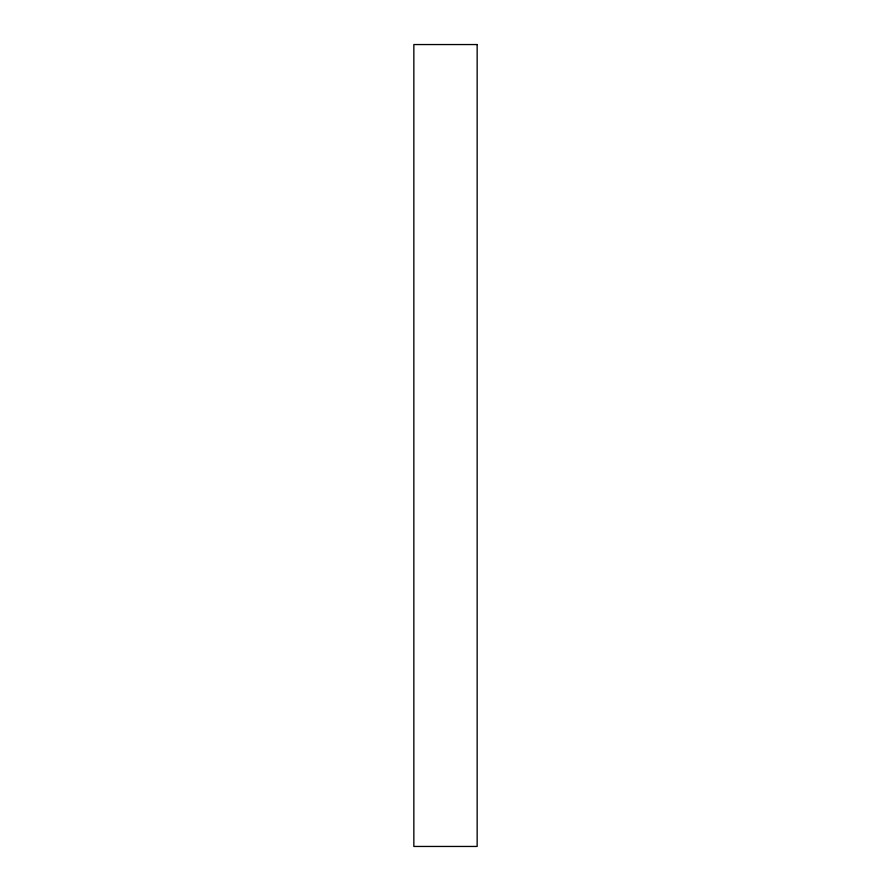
<?xml version="1.0" encoding="UTF-8"?>
<svg xmlns="http://www.w3.org/2000/svg" width="891" height="891" viewBox="0 0 891 891"><rect width="100%" height="100%" fill="white"/><g stroke="black" fill="none" stroke-linecap="round" stroke-linejoin="round"><path stroke-width="1.34" d="M477.153 44.55L413.847 44.55L413.847 846.45L477.153 846.45L477.153 44.55"/></g></svg>
